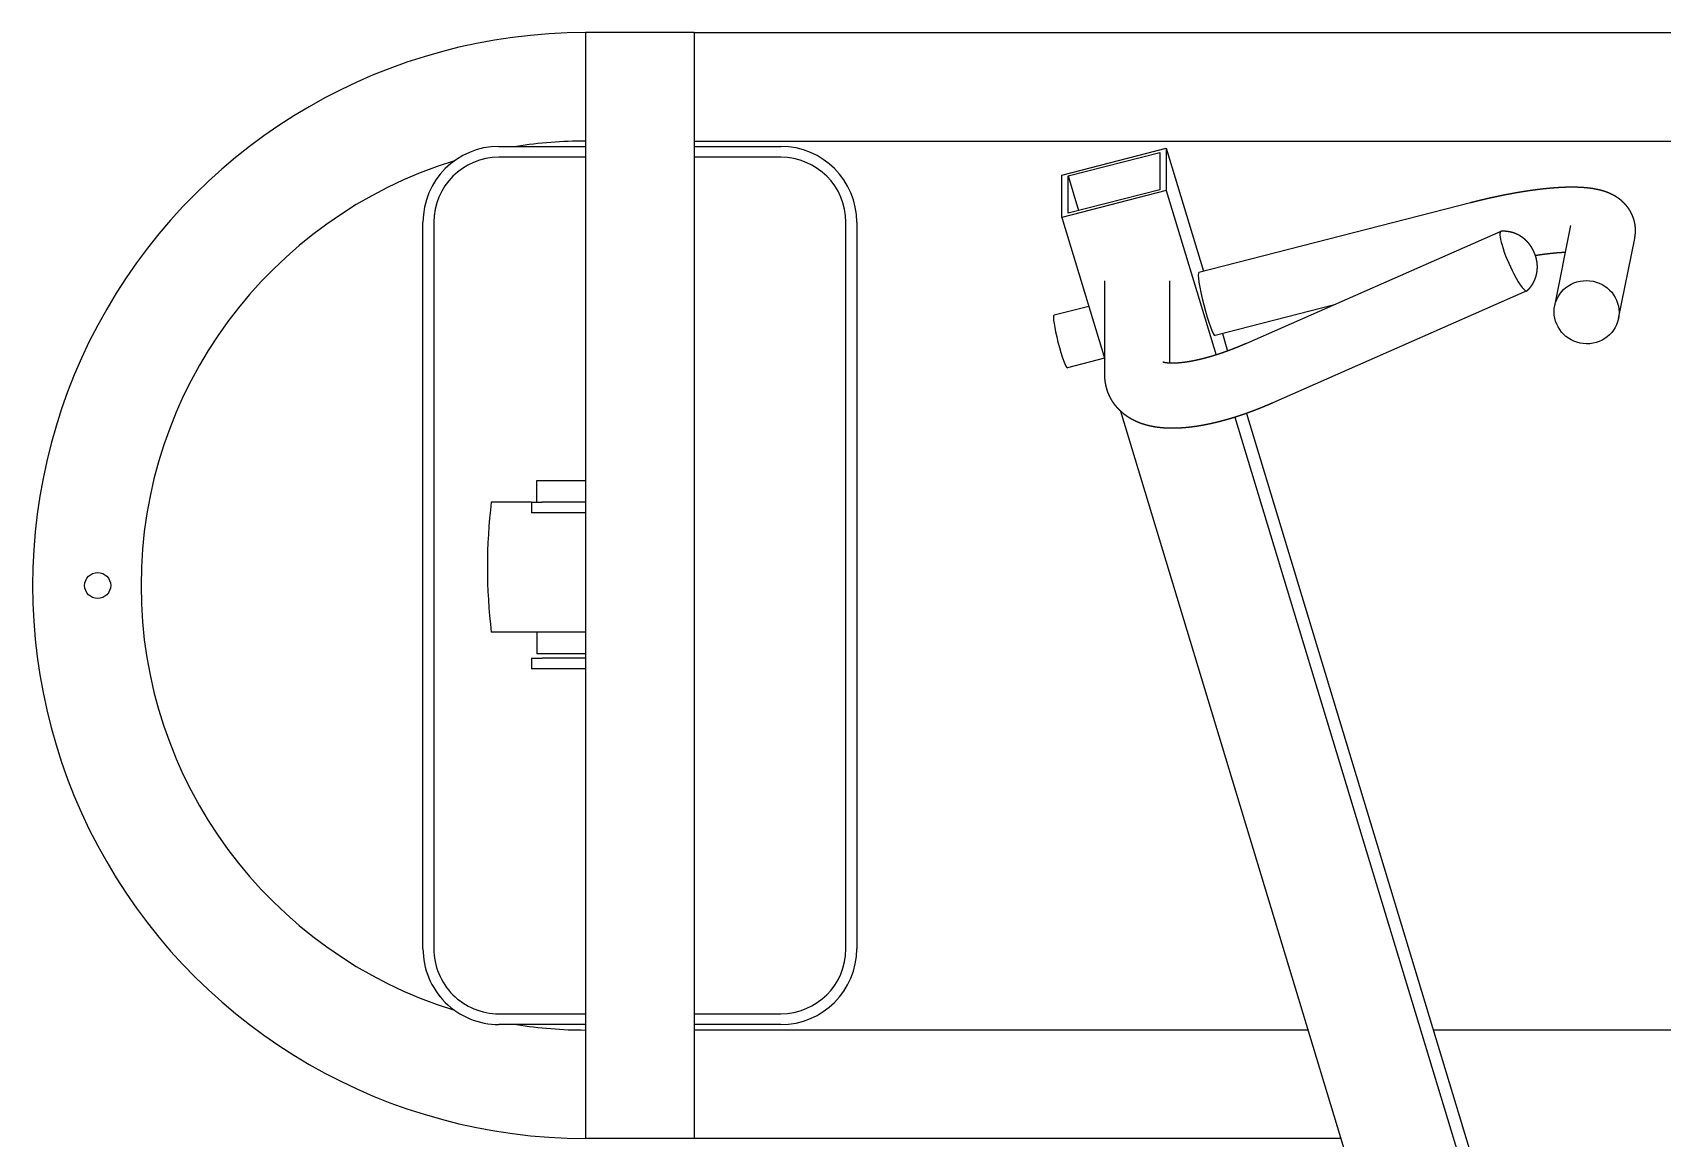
# Model space of a CAD drawing. Header units: millimetres. Extents: x -396 to 32754, y 354 to 22128.
# Drawn here: x 19487 to 20239, y 1663 to 2173 of the extents above; entities that cross this region are included whole.
import ezdxf

# ---------------------------------------------------------------- set-up
doc = ezdxf.new("R2010")
doc.units = ezdxf.units.MM
doc.layers.add('equipments', color=250, linetype='Continuous')
doc.layers.add('furniture', color=26, linetype='Continuous')

# ---------------------------------------------------------------- blocks, each defined once
blk = doc.blocks.new('Fit22')
at = {"layer": 'equipments'}
for p, q in [((-804, 1079.53), (-804, 569.53)), ((-754, 1079.53), (-804, 1079.53)), ((-754, 1079.53), (-155, 1079.53)), ((-754, 1079.53), (-754, 569.53)), ((-754, 1029.53), (-155, 1029.53)), ((-844, 1027.03), (-804, 1027.03)), ((-804, 1022.03), (-844, 1022.03)), ((-754, 1027.03), (-714, 1027.03)), ((-714, 1022.03), (-754, 1022.03)), ((-584.48, 1013.83), (-536.32, 1026.19)), ((-581.59, 1013.4), (-539.21, 1024.28)), ((-539.21, 1024.28), (-539.21, 1007.09)), ((-536.32, 1026.19), (-519.12, 969.43)), ((-536.32, 1026.19), (-536.32, 1006.65)), ((-584.48, 994.29), (-584.48, 1013.83)), ((-581.59, 996.21), (-581.59, 1013.4)), ((-581.59, 1013.4), (-576.76, 997.45)), ((-539.21, 1007.09), (-581.59, 996.21)), ((-536.32, 1006.65), (-584.48, 994.29)), ((-536.32, 1006.65), (-513.35, 930.84)), ((-396.02, 1001.03), (-521.24, 968.88)), ((-879, 657.03), (-879, 992.03)), ((-874, 992.03), (-874, 657.03)), ((-684, 657.03), (-684, 992.03)), ((-679, 992.03), (-679, 657.03)), ((-584.48, 994.29), (-564.65, 928.85)), ((-382.07, 987.84), (-499.33, 936.17)), ((-357.17, 953.56), (-349.71, 990.5)), ((-327.76, 947.62), (-320.3, 984.55)), ((-564.65, 922.03), (-564.65, 965.01)), ((-534.65, 927.06), (-534.65, 965.01)), ((-369.97, 960.39), (-487.23, 908.72)), ((-572.05, 953.26), (-588.05, 949.16)), ((-459.3, 953.81), (-513.78, 939.83)), ((-510.41, 940.69), (-507.99, 932.68)), ((-564.79, 929.31), (-581.83, 924.94)), ((-557.43, 905.01), (-367.83, 279.12)), ((-504.65, 902.13), (-330.42, 326.99)), ((-499.28, 903.93), (-325.98, 331.86)), ((-826.5, 873.03), (-814, 873.03)), ((-826.5, 863.03), (-826.5, 873.03)), ((-814, 873.03), (-804, 873.03)), ((-829, 863.03), (-847.5, 863.03)), ((-829, 863.03), (-829, 858.03)), ((-829, 863.03), (-824, 863.03)), ((-824, 858.03), (-829, 858.03)), ((-804, 863.03), (-824, 863.03)), ((-804, 858.03), (-824, 858.03)), ((-814, 803.03), (-847.5, 803.03)), ((-826.5, 803.03), (-826.5, 793.03)), ((-804, 803.03), (-814, 803.03)), ((-829, 791.03), (-829, 786.03)), ((-829, 791.03), (-824, 791.03)), ((-814, 793.03), (-826.5, 793.03)), ((-804, 791.03), (-824, 791.03)), ((-804, 793.03), (-814, 793.03)), ((-824, 786.03), (-829, 786.03)), ((-804, 786.03), (-824, 786.03)), ((-844, 627.03), (-804, 627.03)), ((-754, 627.03), (-714, 627.03)), ((-804, 622.03), (-844, 622.03)), ((-714, 622.03), (-754, 622.03)), ((-470.95, 619.53), (-754, 619.53)), ((-90, 619.53), (-413.12, 619.53)), ((-754, 569.53), (-804, 569.53)), ((-455.8, 569.53), (-754, 569.53))]:
    blk.add_line(p, q, dxfattribs=at)
blk.add_circle((-1029, 824.53), 6, dxfattribs=at)
for centre, radius, start, end in [((-804, 824.53), 255, 89.99997, 269.99997), ((-804, 824.53), 205, 89.99997, 98.95718), ((-844, 992.03), 35, 89.99997, 179.99997), ((-844, 992.03), 30, 89.99997, 179.99997), ((-714, 992.03), 35, 359.99997, 89.99997), ((-714, 992.03), 30, 359.99997, 89.99997), ((-804, 824.53), 205, 107.16404, 252.83589), ((-599.31, 833.03), 250, 173.10786, 186.89207), ((-844, 657.03), 35, 179.99997, 269.99997), ((-844, 657.03), 30, 179.99997, 269.99997), ((-714, 657.03), 30, 269.99997, 359.99997), ((-714, 657.03), 35, 269.99997, 359.99997), ((-804, 824.53), 205, 261.04275, 269.99997)]:
    blk.add_arc(centre, radius, start, end, dxfattribs=at)
for centre, major_axis, ratio, start_param, end_param in [((-376.02, 974.12), (6.05, -13.73), 0.168714, 3.079885, 5.078037), ((-517.51, 954.36), (3.73, -14.53), 0.104953, 3.141593, 6.283185), ((-376.02, 974.12), (6.05, -13.73), 0.168714, -1.205148, 0.061708), ((-342.47, 950.59), (14.7, -2.97), 0.971877, 1.764716, 8.047901), ((-584.94, 937.05), (3.11, -12.11), 0.104953, 3.141593, 6.283185)]:
    blk.add_ellipse(centre, major_axis=major_axis, ratio=ratio, start_param=start_param, end_param=end_param, dxfattribs=at)
for points in [[(-365.27, 1007.07), (-366.15, 1006.96)], [(-364.39, 1007.18), (-365.27, 1007.07)], [(-363.53, 1007.29), (-364.39, 1007.18)], [(-362.67, 1007.38), (-363.53, 1007.29)], [(-361.81, 1007.48), (-362.67, 1007.38)], [(-360.97, 1007.56), (-361.81, 1007.48)], [(-360.13, 1007.65), (-360.97, 1007.56)], [(-359.29, 1007.72), (-360.13, 1007.65)], [(-358.47, 1007.79), (-359.29, 1007.72)], [(-357.65, 1007.86), (-358.47, 1007.79)], [(-356.84, 1007.92), (-357.65, 1007.86)], [(-356.03, 1007.98), (-356.84, 1007.92)], [(-355.23, 1008.03), (-356.03, 1007.98)], [(-354.44, 1008.07), (-355.23, 1008.03)], [(-353.66, 1008.11), (-354.44, 1008.07)], [(-352.88, 1008.14), (-353.66, 1008.11)], [(-352.11, 1008.17), (-352.88, 1008.14)], [(-351.35, 1008.19), (-352.11, 1008.17)], [(-350.59, 1008.2), (-351.35, 1008.19)], [(-349.85, 1008.21), (-350.59, 1008.2)], [(-349.1, 1008.21), (-349.85, 1008.21)], [(-348.37, 1008.21), (-349.1, 1008.21)], [(-347.64, 1008.2), (-348.37, 1008.21)], [(-346.92, 1008.18), (-347.64, 1008.2)], [(-346.25, 1008.16), (-346.92, 1008.18)], [(-345.59, 1008.13), (-346.25, 1008.16)], [(-344.94, 1008.1), (-345.59, 1008.13)], [(-344.29, 1008.06), (-344.94, 1008.1)], [(-343.65, 1008.01), (-344.29, 1008.06)], [(-343, 1007.96), (-343.65, 1008.01)], [(-342.37, 1007.9), (-343, 1007.96)], [(-341.73, 1007.83), (-342.37, 1007.9)], [(-341.1, 1007.75), (-341.73, 1007.83)], [(-340.47, 1007.67), (-341.1, 1007.75)], [(-339.84, 1007.58), (-340.47, 1007.67)], [(-339.22, 1007.48), (-339.84, 1007.58)], [(-338.59, 1007.37), (-339.22, 1007.48)], [(-337.96, 1007.24), (-338.59, 1007.37)], [(-337.33, 1007.11), (-337.96, 1007.24)], [(-336.71, 1006.97), (-337.33, 1007.11)], [(-336.07, 1006.81), (-336.71, 1006.97)], [(-395.26, 1001.22), (-396.02, 1001.03)], [(-394.5, 1001.41), (-395.26, 1001.22)], [(-393.74, 1001.6), (-394.5, 1001.41)], [(-392.97, 1001.79), (-393.74, 1001.6)], [(-392.21, 1001.98), (-392.97, 1001.79)], [(-391.46, 1002.16), (-392.21, 1001.98)], [(-390.7, 1002.34), (-391.46, 1002.16)], [(-389.94, 1002.52), (-390.7, 1002.34)], [(-389.18, 1002.7), (-389.94, 1002.52)], [(-388.43, 1002.87), (-389.18, 1002.7)], [(-387.68, 1003.04), (-388.43, 1002.87)], [(-386.92, 1003.21), (-387.68, 1003.04)], [(-386.17, 1003.38), (-386.92, 1003.21)], [(-385.42, 1003.54), (-386.17, 1003.38)], [(-384.67, 1003.7), (-385.42, 1003.54)], [(-383.93, 1003.86), (-384.67, 1003.7)], [(-383.18, 1004.02), (-383.93, 1003.86)], [(-382.44, 1004.18), (-383.18, 1004.02)], [(-381.7, 1004.33), (-382.44, 1004.18)], [(-380.96, 1004.48), (-381.7, 1004.33)], [(-380, 1004.67), (-380.96, 1004.48)], [(-379.04, 1004.85), (-380, 1004.67)], [(-378.09, 1005.03), (-379.04, 1004.85)], [(-377.14, 1005.21), (-378.09, 1005.03)], [(-376.2, 1005.38), (-377.14, 1005.21)], [(-375.26, 1005.55), (-376.2, 1005.38)], [(-374.32, 1005.71), (-375.26, 1005.55)], [(-373.39, 1005.87), (-374.32, 1005.71)], [(-372.47, 1006.02), (-373.39, 1005.87)], [(-371.55, 1006.17), (-372.47, 1006.02)], [(-370.63, 1006.32), (-371.55, 1006.17)], [(-369.73, 1006.45), (-370.63, 1006.32)], [(-368.82, 1006.59), (-369.73, 1006.45)], [(-367.92, 1006.72), (-368.82, 1006.59)], [(-367.03, 1006.84), (-367.92, 1006.72)], [(-366.15, 1006.96), (-367.03, 1006.84)], [(-335.44, 1006.64), (-336.07, 1006.81)], [(-334.8, 1006.45), (-335.44, 1006.64)], [(-334.16, 1006.25), (-334.8, 1006.45)], [(-333.86, 1006.15), (-334.16, 1006.25)], [(-333.56, 1006.04), (-333.86, 1006.15)], [(-333.26, 1005.94), (-333.56, 1006.04)], [(-332.96, 1005.82), (-333.26, 1005.94)], [(-332.66, 1005.71), (-332.96, 1005.82)], [(-332.36, 1005.58), (-332.66, 1005.71)], [(-332.05, 1005.46), (-332.36, 1005.58)], [(-331.74, 1005.32), (-332.05, 1005.46)], [(-331.43, 1005.18), (-331.74, 1005.32)], [(-331.12, 1005.04), (-331.43, 1005.18)], [(-330.81, 1004.89), (-331.12, 1005.04)], [(-330.49, 1004.73), (-330.81, 1004.89)], [(-330.18, 1004.56), (-330.49, 1004.73)], [(-329.86, 1004.39), (-330.18, 1004.56)], [(-329.54, 1004.21), (-329.86, 1004.39)], [(-329.21, 1004.02), (-329.54, 1004.21)], [(-328.89, 1003.82), (-329.21, 1004.02)], [(-328.56, 1003.62), (-328.89, 1003.82)], [(-328.23, 1003.4), (-328.56, 1003.62)], [(-327.9, 1003.17), (-328.23, 1003.4)], [(-327.67, 1003.01), (-327.9, 1003.17)], [(-327.44, 1002.84), (-327.67, 1003.01)], [(-327.21, 1002.66), (-327.44, 1002.84)], [(-326.98, 1002.48), (-327.21, 1002.66)], [(-326.74, 1002.3), (-326.98, 1002.48)], [(-326.51, 1002.1), (-326.74, 1002.3)], [(-326.28, 1001.91), (-326.51, 1002.1)], [(-326.05, 1001.7), (-326.28, 1001.91)], [(-325.81, 1001.49), (-326.05, 1001.7)], [(-325.58, 1001.27), (-325.81, 1001.49)], [(-325.35, 1001.05), (-325.58, 1001.27)], [(-325.12, 1000.82), (-325.35, 1001.05)], [(-324.89, 1000.58), (-325.12, 1000.82)], [(-324.67, 1000.34), (-324.89, 1000.58)], [(-324.44, 1000.09), (-324.67, 1000.34)], [(-324.22, 999.83), (-324.44, 1000.09)], [(-324, 999.56), (-324.22, 999.83)], [(-323.78, 999.29), (-324, 999.56)], [(-323.57, 999.01), (-323.78, 999.29)], [(-323.35, 998.73), (-323.57, 999.01)], [(-323.17, 998.46), (-323.35, 998.73)], [(-322.98, 998.2), (-323.17, 998.46)], [(-322.8, 997.92), (-322.98, 998.2)], [(-322.63, 997.64), (-322.8, 997.92)], [(-322.45, 997.36), (-322.63, 997.64)], [(-322.28, 997.07), (-322.45, 997.36)], [(-322.12, 996.78), (-322.28, 997.07)], [(-321.96, 996.48), (-322.12, 996.78)], [(-321.8, 996.17), (-321.96, 996.48)], [(-321.65, 995.86), (-321.8, 996.17)], [(-321.51, 995.55), (-321.65, 995.86)], [(-321.37, 995.23), (-321.51, 995.55)], [(-321.24, 994.91), (-321.37, 995.23)], [(-321.11, 994.59), (-321.24, 994.91)], [(-320.99, 994.26), (-321.11, 994.59)], [(-320.87, 993.93), (-320.99, 994.26)], [(-320.76, 993.59), (-320.87, 993.93)], [(-320.66, 993.26), (-320.76, 993.59)], [(-320.56, 992.92), (-320.66, 993.26)], [(-320.47, 992.58), (-320.56, 992.92)], [(-320.37, 992.16), (-320.47, 992.58)], [(-320.28, 991.74), (-320.37, 992.16)], [(-381.58, 987.9), (-381.92, 987.88)], [(-381.25, 987.91), (-381.58, 987.9)], [(-380.93, 987.91), (-381.25, 987.91)], [(-380.61, 987.91), (-380.93, 987.91)], [(-380.3, 987.9), (-380.61, 987.91)], [(-379.99, 987.88), (-380.3, 987.9)], [(-379.69, 987.86), (-379.99, 987.88)], [(-379.4, 987.83), (-379.69, 987.86)], [(-379.11, 987.8), (-379.4, 987.83)], [(-378.83, 987.76), (-379.11, 987.8)], [(-378.56, 987.72), (-378.83, 987.76)], [(-378.29, 987.68), (-378.56, 987.72)], [(-378.03, 987.63), (-378.29, 987.68)], [(-377.68, 987.56), (-378.03, 987.63)], [(-377.34, 987.48), (-377.68, 987.56)], [(-377.01, 987.39), (-377.34, 987.48)], [(-376.7, 987.31), (-377.01, 987.39)], [(-376.4, 987.21), (-376.7, 987.31)], [(-376.11, 987.12), (-376.4, 987.21)], [(-375.83, 987.02), (-376.11, 987.12)], [(-375.56, 986.93), (-375.83, 987.02)], [(-375.31, 986.83), (-375.56, 986.93)], [(-374.91, 986.66), (-375.31, 986.83)], [(-374.55, 986.5), (-374.91, 986.66)], [(-374.2, 986.33), (-374.55, 986.5)], [(-373.88, 986.17), (-374.2, 986.33)], [(-373.58, 986.01), (-373.88, 986.17)], [(-373.3, 985.85), (-373.58, 986.01)], [(-373.04, 985.69), (-373.3, 985.85)], [(-372.79, 985.54), (-373.04, 985.69)], [(-372.56, 985.39), (-372.79, 985.54)], [(-372.08, 985.06), (-372.56, 985.39)], [(-371.66, 984.75), (-372.08, 985.06)], [(-371.29, 984.45), (-371.66, 984.75)], [(-370.97, 984.18), (-371.29, 984.45)], [(-320.3, 984.55), (-320.23, 984.92)], [(-320.2, 991.33), (-320.28, 991.74)], [(-320.23, 984.92), (-320.17, 985.28)], [(-320.14, 990.9), (-320.2, 991.33)], [(-320.17, 985.28), (-320.11, 985.66)], [(-320.08, 990.49), (-320.14, 990.9)], [(-320.11, 985.66), (-320.06, 986.03)], [(-320.03, 990.07), (-320.08, 990.49)], [(-320.06, 986.03), (-320.02, 986.42)], [(-319.99, 989.65), (-320.03, 990.07)], [(-320.02, 986.42), (-319.99, 986.81)], [(-319.96, 989.23), (-319.99, 989.65)], [(-319.99, 986.81), (-319.96, 987.2)], [(-319.94, 988.82), (-319.96, 989.23)], [(-319.96, 987.2), (-319.94, 987.6)], [(-319.93, 988.41), (-319.94, 988.82)], [(-319.94, 987.6), (-319.93, 988)], [(-319.93, 988), (-319.93, 988.41)], [(-370.68, 983.92), (-370.97, 984.18)], [(-370.42, 983.68), (-370.68, 983.92)], [(-370.19, 983.45), (-370.42, 983.68)], [(-369.98, 983.24), (-370.19, 983.45)], [(-369.78, 983.04), (-369.98, 983.24)], [(-369.45, 982.67), (-369.78, 983.04)], [(-369.17, 982.34), (-369.45, 982.67)], [(-368.93, 982.04), (-369.17, 982.34)], [(-368.72, 981.77), (-368.93, 982.04)], [(-368.54, 981.52), (-368.72, 981.77)], [(-368.38, 981.29), (-368.54, 981.52)], [(-368.23, 981.08), (-368.38, 981.29)], [(-368, 980.73), (-368.23, 981.08)], [(-367.81, 980.42), (-368, 980.73)], [(-367.63, 980.13), (-367.81, 980.42)], [(-367.48, 979.86), (-367.63, 980.13)], [(-367.34, 979.6), (-367.48, 979.86)], [(-367.21, 979.35), (-367.34, 979.6)], [(-367.09, 979.12), (-367.21, 979.35)], [(-366.97, 978.88), (-367.09, 979.12)], [(-366.86, 978.65), (-366.97, 978.88)], [(-366.76, 978.43), (-366.86, 978.65)], [(-366.66, 978.2), (-366.76, 978.43)], [(-366.56, 977.97), (-366.66, 978.2)], [(-366.46, 977.74), (-366.56, 977.97)], [(-366.37, 977.5), (-366.46, 977.74)], [(-366.27, 977.26), (-366.37, 977.5)], [(-366.18, 977), (-366.27, 977.26)], [(-366.14, 976.89), (-366.18, 977)], [(-364.14, 976.95), (-364.79, 976.86)], [(-363.5, 977.04), (-364.14, 976.95)], [(-362.87, 977.13), (-363.5, 977.04)], [(-362.24, 977.22), (-362.87, 977.13)], [(-361.61, 977.3), (-362.24, 977.22)], [(-361, 977.37), (-361.61, 977.3)], [(-360.39, 977.45), (-361, 977.37)], [(-359.78, 977.52), (-360.39, 977.45)], [(-359.19, 977.59), (-359.78, 977.52)], [(-358.6, 977.65), (-359.19, 977.59)], [(-358.02, 977.71), (-358.6, 977.65)], [(-357.44, 977.77), (-358.02, 977.71)], [(-356.88, 977.82), (-357.44, 977.77)], [(-356.32, 977.87), (-356.88, 977.82)], [(-355.77, 977.92), (-356.32, 977.87)], [(-355.23, 977.96), (-355.77, 977.92)], [(-354.7, 978), (-355.23, 977.96)], [(-354.18, 978.03), (-354.7, 978)], [(-353.66, 978.07), (-354.18, 978.03)], [(-353.25, 978.09), (-353.66, 978.07)], [(-352.84, 978.11), (-353.25, 978.09)], [(-352.44, 978.13), (-352.84, 978.11)], [(-352.2, 978.14), (-352.44, 978.13)], [(-366.1, 976.77), (-366.14, 976.89)], [(-366.05, 976.65), (-366.1, 976.77)], [(-365.45, 976.76), (-366.06, 976.67)], [(-366.01, 976.52), (-366.05, 976.65)], [(-365.97, 976.39), (-366.01, 976.52)], [(-365.93, 976.26), (-365.97, 976.39)], [(-365.89, 976.12), (-365.93, 976.26)], [(-365.84, 975.98), (-365.89, 976.12)], [(-365.8, 975.83), (-365.84, 975.98)], [(-365.76, 975.68), (-365.8, 975.83)], [(-365.71, 975.51), (-365.76, 975.68)], [(-365.67, 975.34), (-365.71, 975.51)], [(-365.62, 975.16), (-365.67, 975.34)], [(-365.58, 974.96), (-365.62, 975.16)], [(-365.53, 974.76), (-365.58, 974.96)], [(-365.49, 974.53), (-365.53, 974.76)], [(-365.44, 974.29), (-365.49, 974.53)], [(-364.79, 976.86), (-365.45, 976.76)], [(-365.4, 974.03), (-365.44, 974.29)], [(-365.38, 973.92), (-365.4, 974.03)], [(-365.36, 973.8), (-365.38, 973.92)], [(-365.34, 973.67), (-365.36, 973.8)], [(-365.32, 973.54), (-365.34, 973.67)], [(-365.34, 969.22), (-365.32, 969.41)], [(-365.3, 973.4), (-365.32, 973.54)], [(-365.32, 969.41), (-365.29, 969.6)], [(-365.29, 973.26), (-365.3, 973.4)], [(-365.27, 973.11), (-365.29, 973.26)], [(-365.29, 969.6), (-365.27, 969.78)], [(-365.25, 972.96), (-365.27, 973.11)], [(-365.27, 969.78), (-365.25, 969.95)], [(-365.24, 972.8), (-365.25, 972.96)], [(-365.25, 969.95), (-365.24, 970.12)], [(-365.22, 972.63), (-365.24, 972.8)], [(-365.24, 970.12), (-365.23, 970.28)], [(-365.23, 970.28), (-365.21, 970.44)], [(-365.21, 972.45), (-365.22, 972.63)], [(-365.2, 972.26), (-365.21, 972.45)], [(-365.21, 970.44), (-365.2, 970.59)], [(-365.19, 972.06), (-365.2, 972.26)], [(-365.2, 970.74), (-365.19, 970.88)], [(-365.2, 970.59), (-365.2, 970.74)], [(-365.19, 971.85), (-365.19, 972.06)], [(-365.18, 971.63), (-365.19, 971.85)], [(-365.19, 970.88), (-365.18, 971.15)], [(-365.18, 971.39), (-365.18, 971.63)], [(-365.18, 971.15), (-365.18, 971.39)], [(-368.62, 961.8), (-368.47, 961.99)], [(-368.47, 961.99), (-368.32, 962.18)], [(-368.32, 962.18), (-368.18, 962.37)], [(-368.18, 962.37), (-368.05, 962.55)], [(-368.05, 962.55), (-367.91, 962.74)], [(-367.91, 962.74), (-367.79, 962.92)], [(-367.79, 962.92), (-367.67, 963.1)], [(-367.67, 963.1), (-367.55, 963.29)], [(-367.55, 963.29), (-367.44, 963.46)], [(-367.44, 963.46), (-367.33, 963.64)], [(-367.33, 963.64), (-367.23, 963.82)], [(-367.23, 963.82), (-367.1, 964.05)], [(-367.1, 964.05), (-366.97, 964.28)], [(-366.97, 964.28), (-366.85, 964.5)], [(-366.85, 964.5), (-366.74, 964.72)], [(-366.74, 964.72), (-366.64, 964.94)], [(-366.64, 964.94), (-366.54, 965.15)], [(-366.54, 965.15), (-366.45, 965.36)], [(-366.45, 965.36), (-366.36, 965.57)], [(-366.36, 965.57), (-366.28, 965.77)], [(-366.28, 965.77), (-366.2, 965.97)], [(-366.2, 965.97), (-366.13, 966.16)], [(-366.13, 966.16), (-366.06, 966.35)], [(-366.06, 966.35), (-365.99, 966.54)], [(-365.99, 966.54), (-365.93, 966.72)], [(-365.93, 966.72), (-365.88, 966.89)], [(-365.88, 966.89), (-365.82, 967.07)], [(-365.82, 967.07), (-365.77, 967.24)], [(-365.77, 967.24), (-365.73, 967.4)], [(-365.73, 967.4), (-365.66, 967.66)], [(-365.66, 967.66), (-365.6, 967.91)], [(-365.6, 967.91), (-365.54, 968.15)], [(-365.54, 968.15), (-365.49, 968.38)], [(-365.49, 968.38), (-365.45, 968.6)], [(-365.45, 968.6), (-365.41, 968.81)], [(-365.41, 968.81), (-365.38, 969.02)], [(-365.38, 969.02), (-365.34, 969.22)], [(-369.84, 960.48), (-369.65, 960.67)], [(-369.65, 960.67), (-369.47, 960.86)], [(-369.47, 960.86), (-369.29, 961.05)], [(-369.29, 961.05), (-369.11, 961.23)], [(-369.11, 961.23), (-368.94, 961.42)], [(-368.94, 961.42), (-368.78, 961.61)], [(-368.78, 961.61), (-368.62, 961.8)], [(-509.77, 932.04), (-510.5, 931.79)], [(-509.04, 932.3), (-509.77, 932.04)], [(-508.31, 932.56), (-509.04, 932.3)], [(-507.57, 932.83), (-508.31, 932.56)], [(-506.83, 933.11), (-507.57, 932.83)], [(-506.09, 933.39), (-506.83, 933.11)], [(-505.34, 933.68), (-506.09, 933.39)], [(-504.6, 933.97), (-505.34, 933.68)], [(-503.85, 934.27), (-504.6, 933.97)], [(-503.1, 934.57), (-503.85, 934.27)], [(-502.35, 934.88), (-503.1, 934.57)], [(-501.59, 935.2), (-502.35, 934.88)], [(-500.84, 935.52), (-501.59, 935.2)], [(-500.08, 935.84), (-500.84, 935.52)], [(-499.33, 936.17), (-500.08, 935.84)], [(-537.82, 927.52), (-537.82, 927.53)], [(-537.82, 927.53), (-537.82, 927.53)], [(-537.8, 927.52), (-537.82, 927.52)], [(-537.77, 927.51), (-537.8, 927.52)], [(-537.74, 927.5), (-537.77, 927.51)], [(-537.7, 927.49), (-537.74, 927.5)], [(-537.65, 927.47), (-537.7, 927.49)], [(-537.58, 927.45), (-537.65, 927.47)], [(-537.5, 927.42), (-537.58, 927.45)], [(-537.41, 927.4), (-537.5, 927.42)], [(-537.3, 927.38), (-537.41, 927.4)], [(-537.19, 927.35), (-537.3, 927.38)], [(-537.07, 927.32), (-537.19, 927.35)], [(-536.94, 927.3), (-537.07, 927.32)], [(-536.79, 927.27), (-536.94, 927.3)], [(-536.64, 927.25), (-536.79, 927.27)], [(-536.47, 927.22), (-536.64, 927.25)], [(-536.3, 927.2), (-536.47, 927.22)], [(-536.11, 927.17), (-536.3, 927.2)], [(-535.92, 927.15), (-536.11, 927.17)], [(-535.72, 927.13), (-535.92, 927.15)], [(-535.5, 927.11), (-535.72, 927.13)], [(-535.28, 927.09), (-535.5, 927.11)], [(-535.05, 927.08), (-535.28, 927.09)], [(-534.81, 927.06), (-535.05, 927.08)], [(-534.56, 927.05), (-534.81, 927.06)], [(-534.26, 927.04), (-534.56, 927.05)], [(-533.94, 927.04), (-534.26, 927.04)], [(-533.61, 927.03), (-533.94, 927.04)], [(-533.26, 927.03), (-533.61, 927.03)], [(-532.91, 927.04), (-533.26, 927.03)], [(-532.55, 927.05), (-532.91, 927.04)], [(-532.17, 927.06), (-532.55, 927.05)], [(-531.79, 927.08), (-532.17, 927.06)], [(-531.39, 927.1), (-531.79, 927.08)], [(-530.98, 927.12), (-531.39, 927.1)], [(-530.57, 927.16), (-530.98, 927.12)], [(-530.15, 927.19), (-530.57, 927.16)], [(-529.71, 927.23), (-530.15, 927.19)], [(-529.27, 927.28), (-529.71, 927.23)], [(-528.82, 927.33), (-529.27, 927.28)], [(-528.36, 927.38), (-528.82, 927.33)], [(-527.89, 927.44), (-528.36, 927.38)], [(-527.41, 927.51), (-527.89, 927.44)], [(-526.93, 927.58), (-527.41, 927.51)], [(-526.44, 927.66), (-526.93, 927.58)], [(-525.89, 927.74), (-526.44, 927.66)], [(-525.33, 927.84), (-525.89, 927.74)], [(-524.77, 927.94), (-525.33, 927.84)], [(-524.19, 928.05), (-524.77, 927.94)], [(-523.61, 928.16), (-524.19, 928.05)], [(-523.02, 928.28), (-523.61, 928.16)], [(-522.42, 928.41), (-523.02, 928.28)], [(-521.82, 928.54), (-522.42, 928.41)], [(-521.21, 928.68), (-521.82, 928.54)], [(-520.59, 928.83), (-521.21, 928.68)], [(-519.96, 928.98), (-520.59, 928.83)], [(-519.33, 929.14), (-519.96, 928.98)], [(-518.69, 929.3), (-519.33, 929.14)], [(-518.05, 929.47), (-518.69, 929.3)], [(-517.4, 929.65), (-518.05, 929.47)], [(-516.74, 929.83), (-517.4, 929.65)], [(-516.08, 930.02), (-516.74, 929.83)], [(-515.42, 930.21), (-516.08, 930.02)], [(-514.74, 930.41), (-515.42, 930.21)], [(-514.07, 930.62), (-514.74, 930.41)], [(-513.36, 930.84), (-514.07, 930.62)], [(-512.65, 931.07), (-513.36, 930.84)], [(-511.94, 931.3), (-512.65, 931.07)], [(-511.22, 931.54), (-511.94, 931.3)], [(-510.5, 931.79), (-511.22, 931.54)], [(-564.65, 921.61), (-564.65, 922.03)], [(-564.64, 921.18), (-564.65, 921.61)], [(-564.62, 920.76), (-564.64, 921.18)], [(-564.6, 920.34), (-564.62, 920.76)], [(-564.56, 919.91), (-564.6, 920.34)], [(-564.52, 919.48), (-564.56, 919.91)], [(-564.48, 919.05), (-564.52, 919.48)], [(-564.42, 918.62), (-564.48, 919.05)], [(-564.35, 918.18), (-564.42, 918.62)], [(-564.28, 917.75), (-564.35, 918.18)], [(-564.2, 917.32), (-564.28, 917.75)], [(-564.11, 916.88), (-564.2, 917.32)], [(-564.01, 916.45), (-564.11, 916.88)], [(-563.91, 916.02), (-564.01, 916.45)], [(-563.79, 915.58), (-563.91, 916.02)], [(-563.67, 915.15), (-563.79, 915.58)], [(-563.54, 914.72), (-563.67, 915.15)], [(-563.39, 914.29), (-563.54, 914.72)], [(-563.24, 913.86), (-563.39, 914.29)], [(-563.09, 913.43), (-563.24, 913.86)], [(-562.88, 912.92), (-563.09, 913.43)], [(-562.66, 912.41), (-562.88, 912.92)], [(-562.43, 911.9), (-562.66, 912.41)], [(-562.19, 911.4), (-562.43, 911.9)], [(-561.93, 910.91), (-562.19, 911.4)], [(-561.66, 910.42), (-561.93, 910.91)], [(-561.38, 909.94), (-561.66, 910.42)], [(-561.09, 909.46), (-561.38, 909.94)], [(-560.79, 909), (-561.09, 909.46)], [(-560.48, 908.54), (-560.79, 909)], [(-560.16, 908.09), (-560.48, 908.54)], [(-559.82, 907.65), (-560.16, 908.09)], [(-559.48, 907.22), (-559.82, 907.65)], [(-559.13, 906.81), (-559.48, 907.22)], [(-558.78, 906.4), (-559.13, 906.81)], [(-558.41, 906), (-558.78, 906.4)], [(-558.04, 905.61), (-558.41, 906)], [(-557.66, 905.23), (-558.04, 905.61)], [(-557.27, 904.86), (-557.66, 905.23)], [(-556.88, 904.5), (-557.27, 904.86)], [(-556.16, 903.88), (-556.88, 904.5)], [(-555.42, 903.29), (-556.16, 903.88)], [(-554.66, 902.74), (-555.42, 903.29)], [(-553.9, 902.22), (-554.66, 902.74)], [(-553.13, 901.74), (-553.9, 902.22)], [(-505.45, 901.88), (-506.39, 901.6)], [(-504.5, 902.18), (-505.45, 901.88)], [(-503.56, 902.48), (-504.5, 902.18)], [(-502.61, 902.79), (-503.56, 902.48)], [(-501.65, 903.11), (-502.61, 902.79)], [(-500.7, 903.43), (-501.65, 903.11)], [(-499.74, 903.76), (-500.7, 903.43)], [(-498.79, 904.1), (-499.74, 903.76)], [(-497.83, 904.45), (-498.79, 904.1)], [(-496.87, 904.8), (-497.83, 904.45)], [(-495.91, 905.16), (-496.87, 904.8)], [(-494.94, 905.53), (-495.91, 905.16)], [(-493.98, 905.91), (-494.94, 905.53)], [(-493.02, 906.29), (-493.98, 905.91)], [(-492.05, 906.68), (-493.02, 906.29)], [(-491.09, 907.07), (-492.05, 906.68)], [(-490.12, 907.48), (-491.09, 907.07)], [(-489.16, 907.88), (-490.12, 907.48)], [(-488.19, 908.3), (-489.16, 907.88)], [(-487.23, 908.72), (-488.19, 908.3)], [(-552.35, 901.28), (-553.13, 901.74)], [(-551.57, 900.86), (-552.35, 901.28)], [(-550.78, 900.47), (-551.57, 900.86)], [(-549.99, 900.1), (-550.78, 900.47)], [(-549.19, 899.77), (-549.99, 900.1)], [(-548.4, 899.45), (-549.19, 899.77)], [(-547.6, 899.16), (-548.4, 899.45)], [(-546.8, 898.9), (-547.6, 899.16)], [(-546, 898.65), (-546.8, 898.9)], [(-545.2, 898.43), (-546, 898.65)], [(-544.4, 898.23), (-545.2, 898.43)], [(-543.6, 898.04), (-544.4, 898.23)], [(-542.8, 897.88), (-543.6, 898.04)], [(-542, 897.73), (-542.8, 897.88)], [(-541.19, 897.59), (-542, 897.73)], [(-540.39, 897.48), (-541.19, 897.59)], [(-539.58, 897.37), (-540.39, 897.48)], [(-538.77, 897.29), (-539.58, 897.37)], [(-537.96, 897.21), (-538.77, 897.29)], [(-537.14, 897.15), (-537.96, 897.21)], [(-536.32, 897.1), (-537.14, 897.15)], [(-535.51, 897.07), (-536.32, 897.1)], [(-534.68, 897.04), (-535.51, 897.07)], [(-533.86, 897.03), (-534.68, 897.04)], [(-533.03, 897.03), (-533.86, 897.03)], [(-532.2, 897.05), (-533.03, 897.03)], [(-531.36, 897.07), (-532.2, 897.05)], [(-530.52, 897.1), (-531.36, 897.07)], [(-529.68, 897.15), (-530.52, 897.1)], [(-528.83, 897.2), (-529.68, 897.15)], [(-527.98, 897.27), (-528.83, 897.2)], [(-527.13, 897.34), (-527.98, 897.27)], [(-526.27, 897.43), (-527.13, 897.34)], [(-525.41, 897.52), (-526.27, 897.43)], [(-524.54, 897.63), (-525.41, 897.52)], [(-523.67, 897.74), (-524.54, 897.63)], [(-522.79, 897.86), (-523.67, 897.74)], [(-521.92, 898), (-522.79, 897.86)], [(-521.03, 898.14), (-521.92, 898)], [(-520.15, 898.29), (-521.03, 898.14)], [(-519.25, 898.45), (-520.15, 898.29)], [(-518.36, 898.62), (-519.25, 898.45)], [(-517.46, 898.8), (-518.36, 898.62)], [(-516.56, 898.99), (-517.46, 898.8)], [(-515.65, 899.18), (-516.56, 898.99)], [(-514.74, 899.38), (-515.65, 899.18)], [(-513.83, 899.6), (-514.74, 899.38)], [(-512.91, 899.82), (-513.83, 899.6)], [(-511.99, 900.05), (-512.91, 899.82)], [(-511.06, 900.29), (-511.99, 900.05)], [(-510.13, 900.53), (-511.06, 900.29)], [(-509.2, 900.79), (-510.13, 900.53)], [(-508.27, 901.05), (-509.2, 900.79)], [(-507.33, 901.32), (-508.27, 901.05)], [(-506.39, 901.6), (-507.33, 901.32)]]:
    blk.add_open_spline(points, degree=1, dxfattribs=at)

msp = doc.modelspace()

# ---------------------------------------------------------------- block references
at = {"layer": 'furniture'}
msp.add_blockref('Fit22', (20546.16, 1093.43), dxfattribs=at)

doc.saveas('drawing.dxf')
